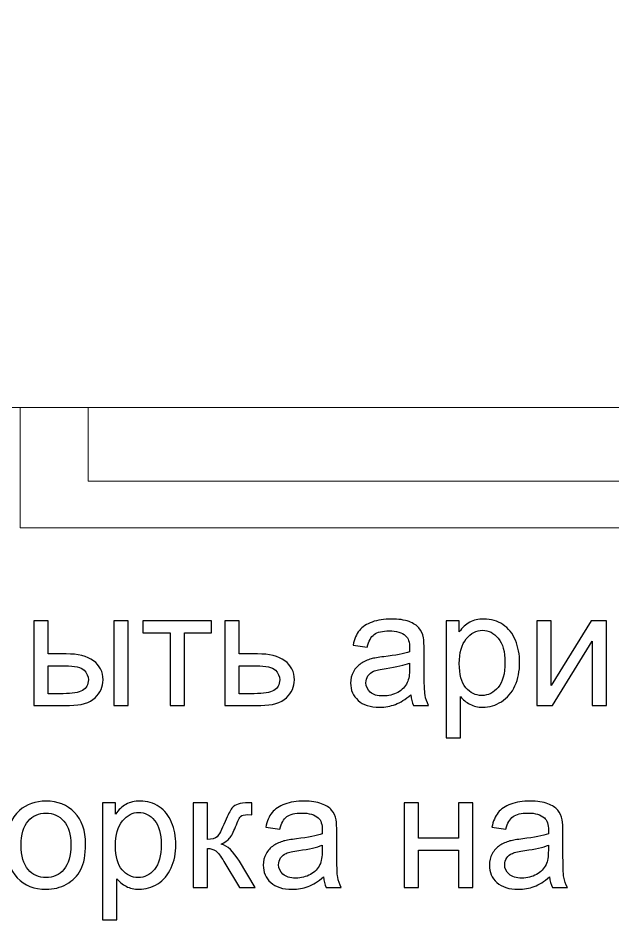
# Model space of a CAD drawing. Header units: millimetres. Extents: x -1744 to 2824, y -3870 to 2862.
# Drawn here: x 1604.6 to 1703.7, y 2133.1 to 2283.5 of the extents above; entities that cross this region are included whole.
import ezdxf

# ---------------------------------------------------------------- set-up
doc = ezdxf.new("R2010")
doc.units = ezdxf.units.MM
doc.header["$MEASUREMENT"] = 0
doc.layers.add('layer 1', color=7, linetype='Continuous')

msp = doc.modelspace()

# ---------------------------------------------------------------- linework, layer by layer
at = {"layer": 'layer 1', "color": 253, "lineweight": 20}
msp.add_lwpolyline([(1514.7007, 2218.5199), (2114.7007, 2218.5199), (2114.7007, 2566.5199), (1514.7007, 2566.5199), (1514.7007, 2218.5199)], close=True, dxfattribs=at)
at = {"layer": 'layer 1', "color": 251, "lineweight": 20}
msp.add_open_spline([(1604.932, 2218.5199), (1604.932, 2218.5199), (1616.2487, 2218.5199), (1616.2487, 2218.5199), (1616.2487, 2218.5199), (1616.2487, 2218.5199), (1616.2487, 2206.248), (1616.2487, 2206.248), (1616.2487, 2206.248), (1616.2487, 2206.248), (1713.6154, 2206.248), (1713.6154, 2206.248), (1713.6154, 2206.248), (1713.6154, 2206.248), (1713.6154, 2218.5199), (1713.6154, 2218.5199), (1713.6154, 2218.5199), (1713.6154, 2218.5199), (1724.932, 2218.5199), (1724.932, 2218.5199), (1724.932, 2218.5199), (1724.932, 2218.5199), (1724.932, 2198.4869), (1724.932, 2198.4869), (1724.932, 2198.4869), (1724.932, 2198.4869), (1604.932, 2198.4869), (1604.932, 2198.4869), (1604.932, 2198.4869), (1604.932, 2198.4869), (1604.932, 2218.5199), (1604.932, 2218.5199)], degree=3, knots=[0, 0, 0, 0, 0.11111111, 0.11111111, 0.11111111, 0.11111111, 0.22222222, 0.22222222, 0.22222222, 0.22222222, 0.33333333, 0.33333333, 0.33333333, 0.33333333, 0.44444444, 0.44444444, 0.44444444, 0.44444444, 0.55555556, 0.55555556, 0.55555556, 0.55555556, 0.66666667, 0.66666667, 0.66666667, 0.66666667, 0.77777778, 0.77777778, 0.77777778, 0.77777778, 1, 1, 1, 1], dxfattribs=at)
at = {"layer": 'layer 1', "color": 250}
for points, knots in [([(1607.179, 2182.9623), (1607.179, 2182.9623), (1609.5705, 2182.9623), (1609.5705, 2182.9623), (1609.5705, 2182.9623), (1609.5705, 2182.9623), (1609.5705, 2177.4454), (1609.5705, 2177.4454), (1609.5705, 2177.4454), (1609.5705, 2177.4454), (1612.5872, 2177.4454), (1612.5872, 2177.4454), (1612.5872, 2177.4454), (1614.5575, 2177.4454), (1616.0703, 2177.065), (1617.1347, 2176.2995), (1617.1347, 2176.2995), (1618.1991, 2175.534), (1618.7291, 2174.4786), (1618.7291, 2173.1334), (1618.7291, 2173.1334), (1618.7291, 2171.9557), (1618.2852, 2170.9502), (1617.3974, 2170.1123), (1617.3974, 2170.1123), (1616.5097, 2169.2743), (1615.0919, 2168.8576), (1613.1397, 2168.8576), (1613.1397, 2168.8576), (1613.1397, 2168.8576), (1607.179, 2168.8576), (1607.179, 2168.8576), (1607.179, 2168.8576), (1607.179, 2168.8576), (1607.179, 2182.9623), (1607.179, 2182.9623)], [0, 0, 0, 0, 0.1, 0.1, 0.1, 0.1, 0.2, 0.2, 0.2, 0.2, 0.3, 0.3, 0.3, 0.3, 0.4, 0.4, 0.4, 0.4, 0.5, 0.5, 0.5, 0.5, 0.6, 0.6, 0.6, 0.6, 0.7, 0.7, 0.7, 0.7, 0.8, 0.8, 0.8, 0.8, 1, 1, 1, 1]), ([(1620.5228, 2182.9623), (1620.5228, 2182.9623), (1622.9143, 2182.9623), (1622.9143, 2182.9623), (1622.9143, 2182.9623), (1622.9143, 2182.9623), (1622.9143, 2168.8576), (1622.9143, 2168.8576), (1622.9143, 2168.8576), (1622.9143, 2168.8576), (1620.5228, 2168.8576), (1620.5228, 2168.8576), (1620.5228, 2168.8576), (1620.5228, 2168.8576), (1620.5228, 2182.9623), (1620.5228, 2182.9623)], [0, 0, 0, 0, 0.2, 0.2, 0.2, 0.2, 0.4, 0.4, 0.4, 0.4, 0.6, 0.6, 0.6, 0.6, 1, 1, 1, 1]), ([(1625.3828, 2182.9623), (1625.3828, 2182.9623), (1636.797, 2182.9623), (1636.797, 2182.9623), (1636.797, 2182.9623), (1636.797, 2182.9623), (1636.797, 2180.9784), (1636.797, 2180.9784), (1636.797, 2180.9784), (1636.797, 2180.9784), (1632.2857, 2180.9784), (1632.2857, 2180.9784), (1632.2857, 2180.9784), (1632.2857, 2180.9784), (1632.2857, 2168.8576), (1632.2857, 2168.8576), (1632.2857, 2168.8576), (1632.2857, 2168.8576), (1629.8942, 2168.8576), (1629.8942, 2168.8576), (1629.8942, 2168.8576), (1629.8942, 2168.8576), (1629.8942, 2180.9784), (1629.8942, 2180.9784), (1629.8942, 2180.9784), (1629.8942, 2180.9784), (1625.3828, 2180.9784), (1625.3828, 2180.9784), (1625.3828, 2180.9784), (1625.3828, 2180.9784), (1625.3828, 2182.9623), (1625.3828, 2182.9623)], [0, 0, 0, 0, 0.11111111, 0.11111111, 0.11111111, 0.11111111, 0.22222222, 0.22222222, 0.22222222, 0.22222222, 0.33333333, 0.33333333, 0.33333333, 0.33333333, 0.44444444, 0.44444444, 0.44444444, 0.44444444, 0.55555556, 0.55555556, 0.55555556, 0.55555556, 0.66666667, 0.66666667, 0.66666667, 0.66666667, 0.77777778, 0.77777778, 0.77777778, 0.77777778, 1, 1, 1, 1]), ([(1639.0255, 2182.9623), (1639.0255, 2182.9623), (1641.4171, 2182.9623), (1641.4171, 2182.9623), (1641.4171, 2182.9623), (1641.4171, 2182.9623), (1641.4171, 2177.4454), (1641.4171, 2177.4454), (1641.4171, 2177.4454), (1641.4171, 2177.4454), (1644.4427, 2177.4454), (1644.4427, 2177.4454), (1644.4427, 2177.4454), (1646.4176, 2177.4454), (1647.9349, 2177.065), (1649.0039, 2176.2995), (1649.0039, 2176.2995), (1650.0683, 2175.534), (1650.6028, 2174.4786), (1650.6028, 2173.1334), (1650.6028, 2173.1334), (1650.6028, 2171.9557), (1650.1589, 2170.9502), (1649.2666, 2170.1123), (1649.2666, 2170.1123), (1648.3788, 2169.2743), (1646.9566, 2168.8576), (1644.9999, 2168.8576), (1644.9999, 2168.8576), (1644.9999, 2168.8576), (1639.0255, 2168.8576), (1639.0255, 2168.8576), (1639.0255, 2168.8576), (1639.0255, 2168.8576), (1639.0255, 2182.9623), (1639.0255, 2182.9623)], [0, 0, 0, 0, 0.1, 0.1, 0.1, 0.1, 0.2, 0.2, 0.2, 0.2, 0.3, 0.3, 0.3, 0.3, 0.4, 0.4, 0.4, 0.4, 0.5, 0.5, 0.5, 0.5, 0.6, 0.6, 0.6, 0.6, 0.7, 0.7, 0.7, 0.7, 0.8, 0.8, 0.8, 0.8, 1, 1, 1, 1]), ([(1670.0025, 2170.6241), (1669.1147, 2169.8677), (1668.2586, 2169.3377), (1667.4388, 2169.0252), (1667.4388, 2169.0252), (1666.619, 2168.7127), (1665.7403, 2168.5587), (1664.7981, 2168.5587), (1664.7981, 2168.5587), (1663.2491, 2168.5587), (1662.0578, 2168.9346), (1661.2244, 2169.691), (1661.2244, 2169.691), (1660.391, 2170.4429), (1659.9743, 2171.4077), (1659.9743, 2172.5808), (1659.9743, 2172.5808), (1659.9743, 2173.2693), (1660.1328, 2173.8989), (1660.4453, 2174.4696), (1660.4453, 2174.4696), (1660.7624, 2175.0403), (1661.1746, 2175.4932), (1661.6819, 2175.8375), (1661.6819, 2175.8375), (1662.1937, 2176.1817), (1662.7644, 2176.4444), (1663.4031, 2176.6211), (1663.4031, 2176.6211), (1663.8741, 2176.7434), (1664.5852, 2176.8611), (1665.5319, 2176.9789), (1665.5319, 2176.9789), (1667.4614, 2177.2054), (1668.8882, 2177.4817), (1669.7986, 2177.7987), (1669.7986, 2177.7987), (1669.8077, 2178.1249), (1669.8122, 2178.3332), (1669.8122, 2178.4193), (1669.8122, 2178.4193), (1669.8122, 2179.3886), (1669.5858, 2180.0725), (1669.1328, 2180.4711), (1669.1328, 2180.4711), (1668.5213, 2181.0101), (1667.6109, 2181.2774), (1666.4061, 2181.2774), (1666.4061, 2181.2774), (1665.2782, 2181.2774), (1664.4448, 2181.0781), (1663.9104, 2180.684), (1663.9104, 2180.684), (1663.3713, 2180.2899), (1662.9773, 2179.5924), (1662.7191, 2178.5869), (1662.7191, 2178.5869), (1662.7191, 2178.5869), (1660.3819, 2178.913), (1660.3819, 2178.913), (1660.3819, 2178.913), (1660.5948, 2179.914), (1660.9436, 2180.7248), (1661.4327, 2181.3408), (1661.4327, 2181.3408), (1661.9219, 2181.9568), (1662.6285, 2182.4278), (1663.5525, 2182.763), (1663.5525, 2182.763), (1664.472, 2183.0937), (1665.5455, 2183.2613), (1666.7594, 2183.2613), (1666.7594, 2183.2613), (1667.9642, 2183.2613), (1668.9471, 2183.1208), (1669.7035, 2182.8355), (1669.7035, 2182.8355), (1670.4554, 2182.5501), (1671.0125, 2182.1968), (1671.3658, 2181.7665), (1671.3658, 2181.7665), (1671.7191, 2181.3362), (1671.9682, 2180.7927), (1672.1132, 2180.1359), (1672.1132, 2180.1359), (1672.1902, 2179.7283), (1672.231, 2178.9945), (1672.231, 2177.9391), (1672.231, 2177.9391), (1672.231, 2177.9391), (1672.231, 2174.7685), (1672.231, 2174.7685), (1672.231, 2174.7685), (1672.231, 2172.5536), (1672.2808, 2171.154), (1672.3804, 2170.5607), (1672.3804, 2170.5607), (1672.4755, 2169.9673), (1672.6748, 2169.4011), (1672.9647, 2168.8576), (1672.9647, 2168.8576), (1672.9647, 2168.8576), (1670.4645, 2168.8576), (1670.4645, 2168.8576), (1670.4645, 2168.8576), (1670.2244, 2169.3604), (1670.0704, 2169.9492), (1670.0025, 2170.6241)], [0, 0, 0, 0, 0.03571429, 0.03571429, 0.03571429, 0.03571429, 0.07142857, 0.07142857, 0.07142857, 0.07142857, 0.10714286, 0.10714286, 0.10714286, 0.10714286, 0.14285714, 0.14285714, 0.14285714, 0.14285714, 0.17857143, 0.17857143, 0.17857143, 0.17857143, 0.21428571, 0.21428571, 0.21428571, 0.21428571, 0.25, 0.25, 0.25, 0.25, 0.28571429, 0.28571429, 0.28571429, 0.28571429, 0.32142857, 0.32142857, 0.32142857, 0.32142857, 0.35714286, 0.35714286, 0.35714286, 0.35714286, 0.39285714, 0.39285714, 0.39285714, 0.39285714, 0.42857143, 0.42857143, 0.42857143, 0.42857143, 0.46428571, 0.46428571, 0.46428571, 0.46428571, 0.5, 0.5, 0.5, 0.5, 0.53571429, 0.53571429, 0.53571429, 0.53571429, 0.57142857, 0.57142857, 0.57142857, 0.57142857, 0.60714286, 0.60714286, 0.60714286, 0.60714286, 0.64285714, 0.64285714, 0.64285714, 0.64285714, 0.67857143, 0.67857143, 0.67857143, 0.67857143, 0.71428571, 0.71428571, 0.71428571, 0.71428571, 0.75, 0.75, 0.75, 0.75, 0.78571429, 0.78571429, 0.78571429, 0.78571429, 0.82142857, 0.82142857, 0.82142857, 0.82142857, 0.85714286, 0.85714286, 0.85714286, 0.85714286, 0.89285714, 0.89285714, 0.89285714, 0.89285714, 0.92857143, 0.92857143, 0.92857143, 0.92857143, 1, 1, 1, 1]), ([(1675.9044, 2163.4494), (1675.9044, 2163.4494), (1675.9044, 2182.9623), (1675.9044, 2182.9623), (1675.9044, 2182.9623), (1675.9044, 2182.9623), (1678.0785, 2182.9623), (1678.0785, 2182.9623), (1678.0785, 2182.9623), (1678.0785, 2182.9623), (1678.0785, 2181.1098), (1678.0785, 2181.1098), (1678.0785, 2181.1098), (1678.5903, 2181.8254), (1679.1701, 2182.3644), (1679.8178, 2182.7222), (1679.8178, 2182.7222), (1680.461, 2183.0801), (1681.2446, 2183.2613), (1682.1641, 2183.2613), (1682.1641, 2183.2613), (1683.3689, 2183.2613), (1684.4288, 2182.9532), (1685.3483, 2182.3327), (1685.3483, 2182.3327), (1686.2677, 2181.7167), (1686.9607, 2180.8425), (1687.4318, 2179.7192), (1687.4318, 2179.7192), (1687.8983, 2178.5914), (1688.1339, 2177.3594), (1688.1339, 2176.0141), (1688.1339, 2176.0141), (1688.1339, 2174.5783), (1687.8757, 2173.2829), (1687.3593, 2172.1279), (1687.3593, 2172.1279), (1686.843, 2170.9774), (1686.0911, 2170.0941), (1685.1037, 2169.4781), (1685.1037, 2169.4781), (1684.1208, 2168.8667), (1683.0835, 2168.5587), (1681.9965, 2168.5587), (1681.9965, 2168.5587), (1681.1993, 2168.5587), (1680.4836, 2168.7262), (1679.854, 2169.0614), (1679.854, 2169.0614), (1679.2199, 2169.3966), (1678.7036, 2169.8178), (1678.2959, 2170.3297), (1678.2959, 2170.3297), (1678.2959, 2170.3297), (1678.2959, 2163.4494), (1678.2959, 2163.4494), (1678.2959, 2163.4494), (1678.2959, 2163.4494), (1675.9044, 2163.4494), (1675.9044, 2163.4494)], [0, 0, 0, 0, 0.0625, 0.0625, 0.0625, 0.0625, 0.125, 0.125, 0.125, 0.125, 0.1875, 0.1875, 0.1875, 0.1875, 0.25, 0.25, 0.25, 0.25, 0.3125, 0.3125, 0.3125, 0.3125, 0.375, 0.375, 0.375, 0.375, 0.4375, 0.4375, 0.4375, 0.4375, 0.5, 0.5, 0.5, 0.5, 0.5625, 0.5625, 0.5625, 0.5625, 0.625, 0.625, 0.625, 0.625, 0.6875, 0.6875, 0.6875, 0.6875, 0.75, 0.75, 0.75, 0.75, 0.8125, 0.8125, 0.8125, 0.8125, 0.875, 0.875, 0.875, 0.875, 1, 1, 1, 1]), ([(1691.0192, 2182.9623), (1691.0192, 2182.9623), (1693.4107, 2182.9623), (1693.4107, 2182.9623), (1693.4107, 2182.9623), (1693.4107, 2182.9623), (1693.4107, 2172.2049), (1693.4107, 2172.2049), (1693.4107, 2172.2049), (1693.4107, 2172.2049), (1700.0554, 2182.9623), (1700.0554, 2182.9623), (1700.0554, 2182.9623), (1700.0554, 2182.9623), (1702.6236, 2182.9623), (1702.6236, 2182.9623), (1702.6236, 2182.9623), (1702.6236, 2182.9623), (1702.6236, 2168.8576), (1702.6236, 2168.8576), (1702.6236, 2168.8576), (1702.6236, 2168.8576), (1700.2321, 2168.8576), (1700.2321, 2168.8576), (1700.2321, 2168.8576), (1700.2321, 2168.8576), (1700.2321, 2179.5471), (1700.2321, 2179.5471), (1700.2321, 2179.5471), (1700.2321, 2179.5471), (1693.5964, 2168.8576), (1693.5964, 2168.8576), (1693.5964, 2168.8576), (1693.5964, 2168.8576), (1691.0192, 2168.8576), (1691.0192, 2168.8576), (1691.0192, 2168.8576), (1691.0192, 2168.8576), (1691.0192, 2182.9623), (1691.0192, 2182.9623)], [0, 0, 0, 0, 0.09090909, 0.09090909, 0.09090909, 0.09090909, 0.18181818, 0.18181818, 0.18181818, 0.18181818, 0.27272727, 0.27272727, 0.27272727, 0.27272727, 0.36363636, 0.36363636, 0.36363636, 0.36363636, 0.45454545, 0.45454545, 0.45454545, 0.45454545, 0.54545455, 0.54545455, 0.54545455, 0.54545455, 0.63636364, 0.63636364, 0.63636364, 0.63636364, 0.72727273, 0.72727273, 0.72727273, 0.72727273, 0.81818182, 0.81818182, 0.81818182, 0.81818182, 1, 1, 1, 1]), ([(1678.0785, 2175.8239), (1678.0785, 2174.0166), (1678.4454, 2172.6805), (1679.1746, 2171.8153), (1679.1746, 2171.8153), (1679.9084, 2170.9502), (1680.7962, 2170.5154), (1681.8379, 2170.5154), (1681.8379, 2170.5154), (1682.8978, 2170.5154), (1683.8037, 2170.9638), (1684.5556, 2171.8606), (1684.5556, 2171.8606), (1685.312, 2172.7575), (1685.688, 2174.1435), (1685.688, 2176.0232), (1685.688, 2176.0232), (1685.688, 2177.8169), (1685.3211, 2179.1576), (1684.5828, 2180.0499), (1684.5828, 2180.0499), (1683.8445, 2180.9422), (1682.9658, 2181.3861), (1681.9421, 2181.3861), (1681.9421, 2181.3861), (1680.9275, 2181.3861), (1680.0307, 2180.9105), (1679.2516, 2179.9638), (1679.2516, 2179.9638), (1678.468, 2179.0126), (1678.0785, 2177.6357), (1678.0785, 2175.8239)], [0, 0, 0, 0, 0.11111111, 0.11111111, 0.11111111, 0.11111111, 0.22222222, 0.22222222, 0.22222222, 0.22222222, 0.33333333, 0.33333333, 0.33333333, 0.33333333, 0.44444444, 0.44444444, 0.44444444, 0.44444444, 0.55555556, 0.55555556, 0.55555556, 0.55555556, 0.66666667, 0.66666667, 0.66666667, 0.66666667, 0.77777778, 0.77777778, 0.77777778, 0.77777778, 1, 1, 1, 1]), ([(1669.8122, 2175.9235), (1668.9426, 2175.5702), (1667.6381, 2175.2713), (1665.8988, 2175.0267), (1665.8988, 2175.0267), (1664.9114, 2174.8863), (1664.2138, 2174.7278), (1663.8062, 2174.5511), (1663.8062, 2174.5511), (1663.3985, 2174.3745), (1663.086, 2174.1163), (1662.8641, 2173.7811), (1662.8641, 2173.7811), (1662.6421, 2173.4414), (1662.5289, 2173.0655), (1662.5289, 2172.6487), (1662.5289, 2172.6487), (1662.5289, 2172.0192), (1662.7689, 2171.4892), (1663.2536, 2171.068), (1663.2536, 2171.068), (1663.7382, 2170.6467), (1664.4448, 2170.4338), (1665.3734, 2170.4338), (1665.3734, 2170.4338), (1666.2928, 2170.4338), (1667.1127, 2170.6331), (1667.8329, 2171.0363), (1667.8329, 2171.0363), (1668.5485, 2171.4349), (1669.0785, 2171.9829), (1669.4136, 2172.6759), (1669.4136, 2172.6759), (1669.6718, 2173.2149), (1669.7986, 2174.0076), (1669.7986, 2175.0539), (1669.7986, 2175.0539), (1669.7986, 2175.0539), (1669.8122, 2175.9235), (1669.8122, 2175.9235)], [0, 0, 0, 0, 0.09090909, 0.09090909, 0.09090909, 0.09090909, 0.18181818, 0.18181818, 0.18181818, 0.18181818, 0.27272727, 0.27272727, 0.27272727, 0.27272727, 0.36363636, 0.36363636, 0.36363636, 0.36363636, 0.45454545, 0.45454545, 0.45454545, 0.45454545, 0.54545455, 0.54545455, 0.54545455, 0.54545455, 0.63636364, 0.63636364, 0.63636364, 0.63636364, 0.72727273, 0.72727273, 0.72727273, 0.72727273, 0.81818182, 0.81818182, 0.81818182, 0.81818182, 1, 1, 1, 1]), ([(1609.5705, 2170.8143), (1609.5705, 2170.8143), (1612.0799, 2170.8143), (1612.0799, 2170.8143), (1612.0799, 2170.8143), (1613.5882, 2170.8143), (1614.6707, 2171), (1615.3139, 2171.3714), (1615.3139, 2171.3714), (1615.9616, 2171.7429), (1616.2832, 2172.3226), (1616.2832, 2173.1108), (1616.2832, 2173.1108), (1616.2832, 2173.7222), (1616.0431, 2174.2658), (1615.5675, 2174.7459), (1615.5675, 2174.7459), (1615.0874, 2175.2215), (1614.0321, 2175.4615), (1612.3969, 2175.4615), (1612.3969, 2175.4615), (1612.3969, 2175.4615), (1609.5705, 2175.4615), (1609.5705, 2175.4615), (1609.5705, 2175.4615), (1609.5705, 2175.4615), (1609.5705, 2170.8143), (1609.5705, 2170.8143)], [0, 0, 0, 0, 0.125, 0.125, 0.125, 0.125, 0.25, 0.25, 0.25, 0.25, 0.375, 0.375, 0.375, 0.375, 0.5, 0.5, 0.5, 0.5, 0.625, 0.625, 0.625, 0.625, 0.75, 0.75, 0.75, 0.75, 1, 1, 1, 1]), ([(1641.4171, 2170.8143), (1641.4171, 2170.8143), (1643.9354, 2170.8143), (1643.9354, 2170.8143), (1643.9354, 2170.8143), (1645.4528, 2170.8143), (1646.5353, 2171), (1647.183, 2171.3714), (1647.183, 2171.3714), (1647.8308, 2171.7429), (1648.1569, 2172.3226), (1648.1569, 2173.1108), (1648.1569, 2173.1108), (1648.1569, 2173.7222), (1647.9168, 2174.2658), (1647.4367, 2174.7459), (1647.4367, 2174.7459), (1646.9566, 2175.2215), (1645.8967, 2175.4615), (1644.2525, 2175.4615), (1644.2525, 2175.4615), (1644.2525, 2175.4615), (1641.4171, 2175.4615), (1641.4171, 2175.4615), (1641.4171, 2175.4615), (1641.4171, 2175.4615), (1641.4171, 2170.8143), (1641.4171, 2170.8143)], [0, 0, 0, 0, 0.125, 0.125, 0.125, 0.125, 0.25, 0.25, 0.25, 0.25, 0.375, 0.375, 0.375, 0.375, 0.5, 0.5, 0.5, 0.5, 0.625, 0.625, 0.625, 0.625, 0.75, 0.75, 0.75, 0.75, 1, 1, 1, 1]), ([(1602.6223, 2145.5491), (1602.6223, 2148.1535), (1603.347, 2150.083), (1604.801, 2151.3377), (1604.801, 2151.3377), (1606.0104, 2152.3795), (1607.4915, 2152.9004), (1609.2353, 2152.9004), (1609.2353, 2152.9004), (1611.1694, 2152.9004), (1612.7547, 2152.2662), (1613.9867, 2150.998), (1613.9867, 2150.998), (1615.2142, 2149.7343), (1615.8302, 2147.9814), (1615.8302, 2145.7483), (1615.8302, 2145.7483), (1615.8302, 2143.9366), (1615.5584, 2142.5143), (1615.0149, 2141.4771), (1615.0149, 2141.4771), (1614.4714, 2140.4398), (1613.6787, 2139.6336), (1612.6369, 2139.0584), (1612.6369, 2139.0584), (1611.5997, 2138.4831), (1610.4628, 2138.1978), (1609.2353, 2138.1978), (1609.2353, 2138.1978), (1607.2605, 2138.1978), (1605.6661, 2138.8273), (1604.4477, 2140.0911), (1604.4477, 2140.0911), (1603.2293, 2141.3548), (1602.6223, 2143.1756), (1602.6223, 2145.5491)], [0, 0, 0, 0, 0.1, 0.1, 0.1, 0.1, 0.2, 0.2, 0.2, 0.2, 0.3, 0.3, 0.3, 0.3, 0.4, 0.4, 0.4, 0.4, 0.5, 0.5, 0.5, 0.5, 0.6, 0.6, 0.6, 0.6, 0.7, 0.7, 0.7, 0.7, 0.8, 0.8, 0.8, 0.8, 1, 1, 1, 1]), ([(1618.634, 2133.0885), (1618.634, 2133.0885), (1618.634, 2152.6014), (1618.634, 2152.6014), (1618.634, 2152.6014), (1618.634, 2152.6014), (1620.8081, 2152.6014), (1620.8081, 2152.6014), (1620.8081, 2152.6014), (1620.8081, 2152.6014), (1620.8081, 2150.7489), (1620.8081, 2150.7489), (1620.8081, 2150.7489), (1621.3199, 2151.4645), (1621.8997, 2152.0035), (1622.5474, 2152.3613), (1622.5474, 2152.3613), (1623.1906, 2152.7192), (1623.9742, 2152.9004), (1624.8937, 2152.9004), (1624.8937, 2152.9004), (1626.0985, 2152.9004), (1627.1584, 2152.5923), (1628.0779, 2151.9718), (1628.0779, 2151.9718), (1628.9973, 2151.3558), (1629.6903, 2150.4816), (1630.1614, 2149.3583), (1630.1614, 2149.3583), (1630.6279, 2148.2305), (1630.8635, 2146.9985), (1630.8635, 2145.6532), (1630.8635, 2145.6532), (1630.8635, 2144.2174), (1630.6053, 2142.922), (1630.0889, 2141.767), (1630.0889, 2141.767), (1629.5726, 2140.6165), (1628.8207, 2139.7332), (1627.8333, 2139.1172), (1627.8333, 2139.1172), (1626.8504, 2138.5058), (1625.8131, 2138.1978), (1624.7261, 2138.1978), (1624.7261, 2138.1978), (1623.9289, 2138.1978), (1623.2132, 2138.3653), (1622.5836, 2138.7005), (1622.5836, 2138.7005), (1621.9495, 2139.0357), (1621.4332, 2139.4569), (1621.0255, 2139.9688), (1621.0255, 2139.9688), (1621.0255, 2139.9688), (1621.0255, 2133.0885), (1621.0255, 2133.0885), (1621.0255, 2133.0885), (1621.0255, 2133.0885), (1618.634, 2133.0885), (1618.634, 2133.0885)], [0, 0, 0, 0, 0.0625, 0.0625, 0.0625, 0.0625, 0.125, 0.125, 0.125, 0.125, 0.1875, 0.1875, 0.1875, 0.1875, 0.25, 0.25, 0.25, 0.25, 0.3125, 0.3125, 0.3125, 0.3125, 0.375, 0.375, 0.375, 0.375, 0.4375, 0.4375, 0.4375, 0.4375, 0.5, 0.5, 0.5, 0.5, 0.5625, 0.5625, 0.5625, 0.5625, 0.625, 0.625, 0.625, 0.625, 0.6875, 0.6875, 0.6875, 0.6875, 0.75, 0.75, 0.75, 0.75, 0.8125, 0.8125, 0.8125, 0.8125, 0.875, 0.875, 0.875, 0.875, 1, 1, 1, 1]), ([(1633.7216, 2152.6014), (1633.7216, 2152.6014), (1636.1131, 2152.6014), (1636.1131, 2152.6014), (1636.1131, 2152.6014), (1636.1131, 2152.6014), (1636.1131, 2146.5138), (1636.1131, 2146.5138), (1636.1131, 2146.5138), (1636.8741, 2146.5138), (1637.4086, 2146.6588), (1637.7166, 2146.9532), (1637.7166, 2146.9532), (1638.02, 2147.2431), (1638.4684, 2148.0901), (1639.0663, 2149.4987), (1639.0663, 2149.4987), (1639.5374, 2150.613), (1639.9179, 2151.3467), (1640.2078, 2151.7), (1640.2078, 2151.7), (1640.5022, 2152.0533), (1640.8374, 2152.2934), (1641.2178, 2152.4157), (1641.2178, 2152.4157), (1641.6028, 2152.538), (1642.2143, 2152.6014), (1643.0523, 2152.6014), (1643.0523, 2152.6014), (1643.0523, 2152.6014), (1643.5324, 2152.6014), (1643.5324, 2152.6014), (1643.5324, 2152.6014), (1643.5324, 2152.6014), (1643.5324, 2150.6311), (1643.5324, 2150.6311), (1643.5324, 2150.6311), (1643.5324, 2150.6311), (1642.8665, 2150.6447), (1642.8665, 2150.6447), (1642.8665, 2150.6447), (1642.237, 2150.6447), (1641.8338, 2150.5496), (1641.6572, 2150.3639), (1641.6572, 2150.3639), (1641.4715, 2150.1691), (1641.1861, 2149.5893), (1640.8056, 2148.6246), (1640.8056, 2148.6246), (1640.4433, 2147.7005), (1640.1126, 2147.0619), (1639.8092, 2146.7086), (1639.8092, 2146.7086), (1639.5102, 2146.3553), (1639.0437, 2146.0337), (1638.4141, 2145.7393), (1638.4141, 2145.7393), (1639.4423, 2145.463), (1640.4569, 2144.5073), (1641.4534, 2142.8676), (1641.4534, 2142.8676), (1641.4534, 2142.8676), (1644.0759, 2138.4967), (1644.0759, 2138.4967), (1644.0759, 2138.4967), (1644.0759, 2138.4967), (1641.4488, 2138.4967), (1641.4488, 2138.4967), (1641.4488, 2138.4967), (1641.4488, 2138.4967), (1638.8625, 2142.854), (1638.8625, 2142.854), (1638.8625, 2142.854), (1638.3416, 2143.7373), (1637.8887, 2144.317), (1637.5037, 2144.5979), (1637.5037, 2144.5979), (1637.1141, 2144.8787), (1636.6521, 2145.0191), (1636.1131, 2145.0191), (1636.1131, 2145.0191), (1636.1131, 2145.0191), (1636.1131, 2138.4967), (1636.1131, 2138.4967), (1636.1131, 2138.4967), (1636.1131, 2138.4967), (1633.7216, 2138.4967), (1633.7216, 2138.4967), (1633.7216, 2138.4967), (1633.7216, 2138.4967), (1633.7216, 2152.6014), (1633.7216, 2152.6014)], [0, 0, 0, 0, 0.04166667, 0.04166667, 0.04166667, 0.04166667, 0.08333333, 0.08333333, 0.08333333, 0.08333333, 0.125, 0.125, 0.125, 0.125, 0.16666667, 0.16666667, 0.16666667, 0.16666667, 0.20833333, 0.20833333, 0.20833333, 0.20833333, 0.25, 0.25, 0.25, 0.25, 0.29166667, 0.29166667, 0.29166667, 0.29166667, 0.33333333, 0.33333333, 0.33333333, 0.33333333, 0.375, 0.375, 0.375, 0.375, 0.41666667, 0.41666667, 0.41666667, 0.41666667, 0.45833333, 0.45833333, 0.45833333, 0.45833333, 0.5, 0.5, 0.5, 0.5, 0.54166667, 0.54166667, 0.54166667, 0.54166667, 0.58333333, 0.58333333, 0.58333333, 0.58333333, 0.625, 0.625, 0.625, 0.625, 0.66666667, 0.66666667, 0.66666667, 0.66666667, 0.70833333, 0.70833333, 0.70833333, 0.70833333, 0.75, 0.75, 0.75, 0.75, 0.79166667, 0.79166667, 0.79166667, 0.79166667, 0.83333333, 0.83333333, 0.83333333, 0.83333333, 0.875, 0.875, 0.875, 0.875, 0.91666667, 0.91666667, 0.91666667, 0.91666667, 1, 1, 1, 1]), ([(1655.4494, 2140.2632), (1654.5616, 2139.5068), (1653.7055, 2138.9768), (1652.8857, 2138.6643), (1652.8857, 2138.6643), (1652.0659, 2138.3518), (1651.1872, 2138.1978), (1650.245, 2138.1978), (1650.245, 2138.1978), (1648.696, 2138.1978), (1647.5047, 2138.5737), (1646.6713, 2139.3301), (1646.6713, 2139.3301), (1645.8379, 2140.082), (1645.4212, 2141.0468), (1645.4212, 2142.2199), (1645.4212, 2142.2199), (1645.4212, 2142.9084), (1645.5797, 2143.538), (1645.8922, 2144.1087), (1645.8922, 2144.1087), (1646.2093, 2144.6794), (1646.6215, 2145.1323), (1647.1288, 2145.4766), (1647.1288, 2145.4766), (1647.6406, 2145.8208), (1648.2113, 2146.0835), (1648.85, 2146.2602), (1648.85, 2146.2602), (1649.321, 2146.3825), (1650.0321, 2146.5002), (1650.9788, 2146.618), (1650.9788, 2146.618), (1652.9083, 2146.8445), (1654.3351, 2147.1208), (1655.2455, 2147.4378), (1655.2455, 2147.4378), (1655.2546, 2147.764), (1655.2591, 2147.9723), (1655.2591, 2148.0584), (1655.2591, 2148.0584), (1655.2591, 2149.0277), (1655.0327, 2149.7116), (1654.5797, 2150.1102), (1654.5797, 2150.1102), (1653.9682, 2150.6492), (1653.0578, 2150.9165), (1651.853, 2150.9165), (1651.853, 2150.9165), (1650.7251, 2150.9165), (1649.8917, 2150.7172), (1649.3573, 2150.3231), (1649.3573, 2150.3231), (1648.8182, 2149.929), (1648.4242, 2149.2315), (1648.166, 2148.226), (1648.166, 2148.226), (1648.166, 2148.226), (1645.8288, 2148.5521), (1645.8288, 2148.5521), (1645.8288, 2148.5521), (1646.0417, 2149.5531), (1646.3905, 2150.3639), (1646.8796, 2150.9799), (1646.8796, 2150.9799), (1647.3688, 2151.5959), (1648.0754, 2152.0669), (1648.9994, 2152.4021), (1648.9994, 2152.4021), (1649.9189, 2152.7328), (1650.9924, 2152.9004), (1652.2063, 2152.9004), (1652.2063, 2152.9004), (1653.4111, 2152.9004), (1654.394, 2152.7599), (1655.1504, 2152.4746), (1655.1504, 2152.4746), (1655.9023, 2152.1892), (1656.4594, 2151.8359), (1656.8127, 2151.4056), (1656.8127, 2151.4056), (1657.166, 2150.9753), (1657.4151, 2150.4318), (1657.5601, 2149.775), (1657.5601, 2149.775), (1657.6371, 2149.3674), (1657.6779, 2148.6336), (1657.6779, 2147.5782), (1657.6779, 2147.5782), (1657.6779, 2147.5782), (1657.6779, 2144.4076), (1657.6779, 2144.4076), (1657.6779, 2144.4076), (1657.6779, 2142.1927), (1657.7277, 2140.7931), (1657.8273, 2140.1998), (1657.8273, 2140.1998), (1657.9224, 2139.6064), (1658.1217, 2139.0402), (1658.4116, 2138.4967), (1658.4116, 2138.4967), (1658.4116, 2138.4967), (1655.9114, 2138.4967), (1655.9114, 2138.4967), (1655.9114, 2138.4967), (1655.6713, 2138.9995), (1655.5173, 2139.5883), (1655.4494, 2140.2632)], [0, 0, 0, 0, 0.03571429, 0.03571429, 0.03571429, 0.03571429, 0.07142857, 0.07142857, 0.07142857, 0.07142857, 0.10714286, 0.10714286, 0.10714286, 0.10714286, 0.14285714, 0.14285714, 0.14285714, 0.14285714, 0.17857143, 0.17857143, 0.17857143, 0.17857143, 0.21428571, 0.21428571, 0.21428571, 0.21428571, 0.25, 0.25, 0.25, 0.25, 0.28571429, 0.28571429, 0.28571429, 0.28571429, 0.32142857, 0.32142857, 0.32142857, 0.32142857, 0.35714286, 0.35714286, 0.35714286, 0.35714286, 0.39285714, 0.39285714, 0.39285714, 0.39285714, 0.42857143, 0.42857143, 0.42857143, 0.42857143, 0.46428571, 0.46428571, 0.46428571, 0.46428571, 0.5, 0.5, 0.5, 0.5, 0.53571429, 0.53571429, 0.53571429, 0.53571429, 0.57142857, 0.57142857, 0.57142857, 0.57142857, 0.60714286, 0.60714286, 0.60714286, 0.60714286, 0.64285714, 0.64285714, 0.64285714, 0.64285714, 0.67857143, 0.67857143, 0.67857143, 0.67857143, 0.71428571, 0.71428571, 0.71428571, 0.71428571, 0.75, 0.75, 0.75, 0.75, 0.78571429, 0.78571429, 0.78571429, 0.78571429, 0.82142857, 0.82142857, 0.82142857, 0.82142857, 0.85714286, 0.85714286, 0.85714286, 0.85714286, 0.89285714, 0.89285714, 0.89285714, 0.89285714, 0.92857143, 0.92857143, 0.92857143, 0.92857143, 1, 1, 1, 1]), ([(1668.9019, 2152.6014), (1668.9019, 2152.6014), (1671.2934, 2152.6014), (1671.2934, 2152.6014), (1671.2934, 2152.6014), (1671.2934, 2152.6014), (1671.2934, 2146.7312), (1671.2934, 2146.7312), (1671.2934, 2146.7312), (1671.2934, 2146.7312), (1677.9245, 2146.7312), (1677.9245, 2146.7312), (1677.9245, 2146.7312), (1677.9245, 2146.7312), (1677.9245, 2152.6014), (1677.9245, 2152.6014), (1677.9245, 2152.6014), (1677.9245, 2152.6014), (1680.3161, 2152.6014), (1680.3161, 2152.6014), (1680.3161, 2152.6014), (1680.3161, 2152.6014), (1680.3161, 2138.4967), (1680.3161, 2138.4967), (1680.3161, 2138.4967), (1680.3161, 2138.4967), (1677.9245, 2138.4967), (1677.9245, 2138.4967), (1677.9245, 2138.4967), (1677.9245, 2138.4967), (1677.9245, 2144.7473), (1677.9245, 2144.7473), (1677.9245, 2144.7473), (1677.9245, 2144.7473), (1671.2934, 2144.7473), (1671.2934, 2144.7473), (1671.2934, 2144.7473), (1671.2934, 2144.7473), (1671.2934, 2138.4967), (1671.2934, 2138.4967), (1671.2934, 2138.4967), (1671.2934, 2138.4967), (1668.9019, 2138.4967), (1668.9019, 2138.4967), (1668.9019, 2138.4967), (1668.9019, 2138.4967), (1668.9019, 2152.6014), (1668.9019, 2152.6014)], [0, 0, 0, 0, 0.07692308, 0.07692308, 0.07692308, 0.07692308, 0.15384615, 0.15384615, 0.15384615, 0.15384615, 0.23076923, 0.23076923, 0.23076923, 0.23076923, 0.30769231, 0.30769231, 0.30769231, 0.30769231, 0.38461538, 0.38461538, 0.38461538, 0.38461538, 0.46153846, 0.46153846, 0.46153846, 0.46153846, 0.53846154, 0.53846154, 0.53846154, 0.53846154, 0.61538462, 0.61538462, 0.61538462, 0.61538462, 0.69230769, 0.69230769, 0.69230769, 0.69230769, 0.76923077, 0.76923077, 0.76923077, 0.76923077, 0.84615385, 0.84615385, 0.84615385, 0.84615385, 1, 1, 1, 1]), ([(1693.1209, 2140.2632), (1692.2331, 2139.5068), (1691.377, 2138.9768), (1690.5572, 2138.6643), (1690.5572, 2138.6643), (1689.7374, 2138.3518), (1688.8587, 2138.1978), (1687.9165, 2138.1978), (1687.9165, 2138.1978), (1686.3675, 2138.1978), (1685.1762, 2138.5737), (1684.3428, 2139.3301), (1684.3428, 2139.3301), (1683.5094, 2140.082), (1683.0927, 2141.0468), (1683.0927, 2142.2199), (1683.0927, 2142.2199), (1683.0927, 2142.9084), (1683.2512, 2143.538), (1683.5637, 2144.1087), (1683.5637, 2144.1087), (1683.8808, 2144.6794), (1684.293, 2145.1323), (1684.8003, 2145.4766), (1684.8003, 2145.4766), (1685.3121, 2145.8208), (1685.8828, 2146.0835), (1686.5215, 2146.2602), (1686.5215, 2146.2602), (1686.9925, 2146.3825), (1687.7036, 2146.5002), (1688.6503, 2146.618), (1688.6503, 2146.618), (1690.5798, 2146.8445), (1692.0066, 2147.1208), (1692.917, 2147.4378), (1692.917, 2147.4378), (1692.9261, 2147.764), (1692.9306, 2147.9723), (1692.9306, 2148.0584), (1692.9306, 2148.0584), (1692.9306, 2149.0277), (1692.7042, 2149.7116), (1692.2512, 2150.1102), (1692.2512, 2150.1102), (1691.6397, 2150.6492), (1690.7293, 2150.9165), (1689.5245, 2150.9165), (1689.5245, 2150.9165), (1688.3966, 2150.9165), (1687.5632, 2150.7172), (1687.0288, 2150.3231), (1687.0288, 2150.3231), (1686.4897, 2149.929), (1686.0957, 2149.2315), (1685.8375, 2148.226), (1685.8375, 2148.226), (1685.8375, 2148.226), (1683.5003, 2148.5521), (1683.5003, 2148.5521), (1683.5003, 2148.5521), (1683.7132, 2149.5531), (1684.062, 2150.3639), (1684.5511, 2150.9799), (1684.5511, 2150.9799), (1685.0403, 2151.5959), (1685.7469, 2152.0669), (1686.6709, 2152.4021), (1686.6709, 2152.4021), (1687.5904, 2152.7328), (1688.6639, 2152.9004), (1689.8778, 2152.9004), (1689.8778, 2152.9004), (1691.0826, 2152.9004), (1692.0655, 2152.7599), (1692.8219, 2152.4746), (1692.8219, 2152.4746), (1693.5738, 2152.1892), (1694.1309, 2151.8359), (1694.4842, 2151.4056), (1694.4842, 2151.4056), (1694.8375, 2150.9753), (1695.0866, 2150.4318), (1695.2316, 2149.775), (1695.2316, 2149.775), (1695.3086, 2149.3674), (1695.3494, 2148.6336), (1695.3494, 2147.5782), (1695.3494, 2147.5782), (1695.3494, 2147.5782), (1695.3494, 2144.4076), (1695.3494, 2144.4076), (1695.3494, 2144.4076), (1695.3494, 2142.1927), (1695.3992, 2140.7931), (1695.4988, 2140.1998), (1695.4988, 2140.1998), (1695.5939, 2139.6064), (1695.7932, 2139.0402), (1696.0831, 2138.4967), (1696.0831, 2138.4967), (1696.0831, 2138.4967), (1693.5829, 2138.4967), (1693.5829, 2138.4967), (1693.5829, 2138.4967), (1693.3428, 2138.9995), (1693.1888, 2139.5883), (1693.1209, 2140.2632)], [0, 0, 0, 0, 0.03571429, 0.03571429, 0.03571429, 0.03571429, 0.07142857, 0.07142857, 0.07142857, 0.07142857, 0.10714286, 0.10714286, 0.10714286, 0.10714286, 0.14285714, 0.14285714, 0.14285714, 0.14285714, 0.17857143, 0.17857143, 0.17857143, 0.17857143, 0.21428571, 0.21428571, 0.21428571, 0.21428571, 0.25, 0.25, 0.25, 0.25, 0.28571429, 0.28571429, 0.28571429, 0.28571429, 0.32142857, 0.32142857, 0.32142857, 0.32142857, 0.35714286, 0.35714286, 0.35714286, 0.35714286, 0.39285714, 0.39285714, 0.39285714, 0.39285714, 0.42857143, 0.42857143, 0.42857143, 0.42857143, 0.46428571, 0.46428571, 0.46428571, 0.46428571, 0.5, 0.5, 0.5, 0.5, 0.53571429, 0.53571429, 0.53571429, 0.53571429, 0.57142857, 0.57142857, 0.57142857, 0.57142857, 0.60714286, 0.60714286, 0.60714286, 0.60714286, 0.64285714, 0.64285714, 0.64285714, 0.64285714, 0.67857143, 0.67857143, 0.67857143, 0.67857143, 0.71428571, 0.71428571, 0.71428571, 0.71428571, 0.75, 0.75, 0.75, 0.75, 0.78571429, 0.78571429, 0.78571429, 0.78571429, 0.82142857, 0.82142857, 0.82142857, 0.82142857, 0.85714286, 0.85714286, 0.85714286, 0.85714286, 0.89285714, 0.89285714, 0.89285714, 0.89285714, 0.92857143, 0.92857143, 0.92857143, 0.92857143, 1, 1, 1, 1]), ([(1605.0682, 2145.5445), (1605.0682, 2143.7418), (1605.4623, 2142.392), (1606.2504, 2141.4997), (1606.2504, 2141.4997), (1607.0431, 2140.6029), (1608.035, 2140.1545), (1609.2353, 2140.1545), (1609.2353, 2140.1545), (1610.422, 2140.1545), (1611.4095, 2140.6029), (1612.2021, 2141.5043), (1612.2021, 2141.5043), (1612.9902, 2142.4056), (1613.3843, 2143.778), (1613.3843, 2145.6215), (1613.3843, 2145.6215), (1613.3843, 2147.3608), (1612.9857, 2148.6789), (1612.1931, 2149.5712), (1612.1931, 2149.5712), (1611.4004, 2150.468), (1610.413, 2150.9165), (1609.2353, 2150.9165), (1609.2353, 2150.9165), (1608.035, 2150.9165), (1607.0431, 2150.4726), (1606.2504, 2149.5803), (1606.2504, 2149.5803), (1605.4623, 2148.688), (1605.0682, 2147.3427), (1605.0682, 2145.5445)], [0, 0, 0, 0, 0.11111111, 0.11111111, 0.11111111, 0.11111111, 0.22222222, 0.22222222, 0.22222222, 0.22222222, 0.33333333, 0.33333333, 0.33333333, 0.33333333, 0.44444444, 0.44444444, 0.44444444, 0.44444444, 0.55555556, 0.55555556, 0.55555556, 0.55555556, 0.66666667, 0.66666667, 0.66666667, 0.66666667, 0.77777778, 0.77777778, 0.77777778, 0.77777778, 1, 1, 1, 1]), ([(1620.8081, 2145.463), (1620.8081, 2143.6557), (1621.175, 2142.3196), (1621.9042, 2141.4544), (1621.9042, 2141.4544), (1622.638, 2140.5893), (1623.5258, 2140.1545), (1624.5675, 2140.1545), (1624.5675, 2140.1545), (1625.6274, 2140.1545), (1626.5333, 2140.6029), (1627.2852, 2141.4997), (1627.2852, 2141.4997), (1628.0416, 2142.3966), (1628.4176, 2143.7826), (1628.4176, 2145.6623), (1628.4176, 2145.6623), (1628.4176, 2147.456), (1628.0507, 2148.7967), (1627.3124, 2149.689), (1627.3124, 2149.689), (1626.5741, 2150.5813), (1625.6954, 2151.0252), (1624.6717, 2151.0252), (1624.6717, 2151.0252), (1623.6571, 2151.0252), (1622.7603, 2150.5496), (1621.9812, 2149.6029), (1621.9812, 2149.6029), (1621.1976, 2148.6517), (1620.8081, 2147.2748), (1620.8081, 2145.463)], [0, 0, 0, 0, 0.11111111, 0.11111111, 0.11111111, 0.11111111, 0.22222222, 0.22222222, 0.22222222, 0.22222222, 0.33333333, 0.33333333, 0.33333333, 0.33333333, 0.44444444, 0.44444444, 0.44444444, 0.44444444, 0.55555556, 0.55555556, 0.55555556, 0.55555556, 0.66666667, 0.66666667, 0.66666667, 0.66666667, 0.77777778, 0.77777778, 0.77777778, 0.77777778, 1, 1, 1, 1]), ([(1655.2591, 2145.5626), (1654.3895, 2145.2093), (1653.085, 2144.9104), (1651.3457, 2144.6658), (1651.3457, 2144.6658), (1650.3583, 2144.5254), (1649.6607, 2144.3669), (1649.2531, 2144.1902), (1649.2531, 2144.1902), (1648.8454, 2144.0136), (1648.5329, 2143.7554), (1648.311, 2143.4202), (1648.311, 2143.4202), (1648.089, 2143.0805), (1647.9758, 2142.7046), (1647.9758, 2142.2878), (1647.9758, 2142.2878), (1647.9758, 2141.6583), (1648.2158, 2141.1283), (1648.7005, 2140.7071), (1648.7005, 2140.7071), (1649.1851, 2140.2858), (1649.8917, 2140.0729), (1650.8203, 2140.0729), (1650.8203, 2140.0729), (1651.7397, 2140.0729), (1652.5596, 2140.2722), (1653.2798, 2140.6754), (1653.2798, 2140.6754), (1653.9954, 2141.074), (1654.5254, 2141.622), (1654.8605, 2142.315), (1654.8605, 2142.315), (1655.1187, 2142.854), (1655.2455, 2143.6467), (1655.2455, 2144.693), (1655.2455, 2144.693), (1655.2455, 2144.693), (1655.2591, 2145.5626), (1655.2591, 2145.5626)], [0, 0, 0, 0, 0.09090909, 0.09090909, 0.09090909, 0.09090909, 0.18181818, 0.18181818, 0.18181818, 0.18181818, 0.27272727, 0.27272727, 0.27272727, 0.27272727, 0.36363636, 0.36363636, 0.36363636, 0.36363636, 0.45454545, 0.45454545, 0.45454545, 0.45454545, 0.54545455, 0.54545455, 0.54545455, 0.54545455, 0.63636364, 0.63636364, 0.63636364, 0.63636364, 0.72727273, 0.72727273, 0.72727273, 0.72727273, 0.81818182, 0.81818182, 0.81818182, 0.81818182, 1, 1, 1, 1]), ([(1692.9306, 2145.5626), (1692.061, 2145.2093), (1690.7565, 2144.9104), (1689.0172, 2144.6658), (1689.0172, 2144.6658), (1688.0298, 2144.5254), (1687.3322, 2144.3669), (1686.9246, 2144.1902), (1686.9246, 2144.1902), (1686.5169, 2144.0136), (1686.2044, 2143.7554), (1685.9825, 2143.4202), (1685.9825, 2143.4202), (1685.7605, 2143.0805), (1685.6473, 2142.7046), (1685.6473, 2142.2878), (1685.6473, 2142.2878), (1685.6473, 2141.6583), (1685.8873, 2141.1283), (1686.372, 2140.7071), (1686.372, 2140.7071), (1686.8566, 2140.2858), (1687.5632, 2140.0729), (1688.4918, 2140.0729), (1688.4918, 2140.0729), (1689.4112, 2140.0729), (1690.2311, 2140.2722), (1690.9513, 2140.6754), (1690.9513, 2140.6754), (1691.6669, 2141.074), (1692.1969, 2141.622), (1692.532, 2142.315), (1692.532, 2142.315), (1692.7902, 2142.854), (1692.917, 2143.6467), (1692.917, 2144.693), (1692.917, 2144.693), (1692.917, 2144.693), (1692.9306, 2145.5626), (1692.9306, 2145.5626)], [0, 0, 0, 0, 0.09090909, 0.09090909, 0.09090909, 0.09090909, 0.18181818, 0.18181818, 0.18181818, 0.18181818, 0.27272727, 0.27272727, 0.27272727, 0.27272727, 0.36363636, 0.36363636, 0.36363636, 0.36363636, 0.45454545, 0.45454545, 0.45454545, 0.45454545, 0.54545455, 0.54545455, 0.54545455, 0.54545455, 0.63636364, 0.63636364, 0.63636364, 0.63636364, 0.72727273, 0.72727273, 0.72727273, 0.72727273, 0.81818182, 0.81818182, 0.81818182, 0.81818182, 1, 1, 1, 1])]:
    msp.add_open_spline(points, degree=3, knots=knots, dxfattribs=at)

doc.saveas('drawing.dxf')
